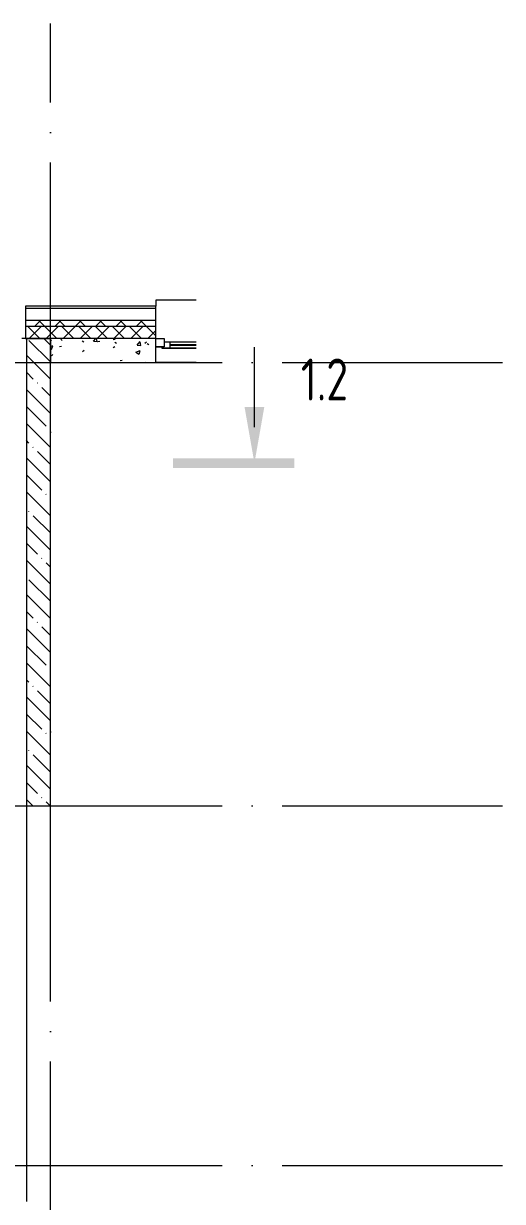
# Model space of a CAD drawing. Header units: millimetres. Extents: x -68946 to 690821, y -552984 to 293768.
# Drawn here: x 68674 to 72673, y -70920 to -61093 of the extents above; entities that cross this region are included whole.
import ezdxf

# ---------------------------------------------------------------- set-up
doc = ezdxf.new("R2010")
doc.units = ezdxf.units.MM
doc.linetypes.add('ADSK_Линия сетки', pattern=[2500, 2000, -250, 0, -250])
doc.linetypes.add('ADSK_Скрыто', pattern=[600, 300, -300])
for name, color, linetype, lineweight in [('A-FLOR-____-OTLN', 250, 'Continuous', 9), ('A-GLAZ-____-MCUT', 250, 'Continuous', 9), ('A-GLAZ-____-OTLN', 250, 'Continuous', 5), ('A-WALL-____-MCUT', 250, 'Continuous', 13), ('A-WALL-____-PATT', 250, 'Continuous', 13), ('A-WALL-FNSH-MCUT', 250, 'Continuous', 13), ('G-____-____-SYMB', 250, 'ADSK_Скрыто', 9), ('I-WALL-____-OTLN', 250, 'Continuous', 9), ('S-GRID-____-OTLN', 250, 'Continuous', 9)]:
    doc.layers.add(name, color=color, linetype=linetype, lineweight=lineweight)
doc.styles.add('GOST Common_2', font='', dxfattribs={"width": 0.8, "height": 350})
doc.styles.get('GOST Common_2').set_extended_font_data('GOST Common')

# ---------------------------------------------------------------- blocks, each defined once
blk = doc.blocks.new('Окно_СКБ_2Ст1 - Окно_СКБ_2Ст_2800_ОК12Л-29018792-АР1_Маркировочный план 2 этажа С1')
at = {"layer": 'A-GLAZ-____-MCUT'}
for p, q in [((-1400, -195), (-1400, -125)), ((-1400, -125), (-1330, -125)), ((-1330, -195), (-1400, -195)), ((-1330, -195), (-1350, -195)), ((-1350, -195), (-1350, -205)), ((-1330, -125), (-1330, -195)), ((-1064.2, -155), (-1330, -155)), ((-1330, -155), (-1330, -195)), ((-1280, -205), (-1280, -155)), ((-1350, -205), (-1064.2, -205)), ((-1064.2, -205), (-1350, -205))]:
    blk.add_line(p, q, dxfattribs=at)
at = {"layer": 'A-GLAZ-____-MCUT', "lineweight": 5}
for p, q in [((-1280, -175), (-1064.2, -175)), ((-1064.2, -185), (-1280, -185))]:
    blk.add_line(p, q, dxfattribs=at)
at = {"layer": 'A-GLAZ-____-OTLN'}
blk.add_line((-1400, -195), (-1350, -195), dxfattribs=at)
blk = doc.blocks.new('WNW_Отлив1 - Отлив_металлический 2-28596384-АР1_Маркировочный план 2 этажа С1')
at = {"layer": 'A-GLAZ-____-OTLN'}
for p, q in [((-1064.2, 320), (-1400, 320)), ((-1400, 320), (-1400, 270))]:
    blk.add_line(p, q, dxfattribs=at)
blk = doc.blocks.new('Разрез - Номер вида спереди_3_5 мм-32550530-АР1_Маркировочный план 2 этажа С1')
at = {"layer": 'G-____-____-SYMB', "linetype": 'Continuous'}
for points in [[(9.798, 0.404), (9.798, -0.394), (-0.333, -0.394), (-0.333, 0.404)], [(2.176, -4.675), (3, 0), (3.824, -4.675)]]:
    blk.add_hatch(color=256, dxfattribs=at).paths.add_polyline_path(points)
at = {"layer": 'G-____-____-SYMB', "linetype": 'Continuous', "lineweight": 20}
blk.add_line((3, -3), (3, -9.663), dxfattribs=at)

msp = doc.modelspace()

# ---------------------------------------------------------------- hatches: boundary and pattern name
at = {"layer": 'A-WALL-____-PATT', "lineweight": 15, "true_color": 0x000000}
h = msp.add_hatch(dxfattribs=at)
h.set_pattern_fill('FP_16', color=18, style=0, pattern_type=2)
h.set_pattern_definition([(135, (-601.29, -122294.79), (-84.85281, -84.85281), []), (225, (-601.29, -122294.79), (84.85281, -84.85281), [])])
h.paths.add_polyline_path([(69778.7078, -63619.7883), (69778.7078, -63569.7883), (68688.7078, -63569.7883), (68688.7078, -63619.7883), (68973.3732, -63619.7883)])
h = msp.add_hatch(dxfattribs=at)
h.set_pattern_fill('FP_17', color=18, style=0, pattern_type=2)
h.set_pattern_definition([(45, (-601.29, -122294.79), (-70.71068, 70.71068), []), (135, (-601.29, -122294.79), (-70.71068, -70.71068), [])])
h.paths.add_polyline_path([(69778.7078, -63719.7883), (69778.7078, -63619.7883), (68688.7078, -63619.7883), (68688.7078, -63719.7883), (68973.3732, -63719.7883)])
h = msp.add_hatch(dxfattribs=at)
h.set_pattern_fill('FP_23', color=18, style=0, pattern_type=2)
h.set_pattern_definition([(135, (-601.3, -122294.79), (-142.5612, -142.5612), []), (135, (-458.73, -122294.79), (-142.5612, -142.5612), [252.016, -50.403, 3.353, -47.05])])
h.paths.add_polyline_path([(68698.7078, -67619.7878), (68898.7078, -67619.7878), (68898.7078, -63719.7872), (68698.7078, -63719.7872), (68698.7078, -67271.1243)])
h = msp.add_hatch(dxfattribs=at)
h.set_pattern_fill('FP_24', color=18, style=0, pattern_type=2)
h.set_pattern_definition([(50, (-601.3, -122294.8), (364.3679, -31.8783), [38.1, -419.1]), (355, (-601.3, -122294.8), (-70.4859, 382.1133), [30.48, -335.28]), (100.451, (-570.93, -122297.45), (293.885, 350.2334), [32.38, -356.18]), (46.184, (-601.3, -122193.2), (542.1585, -84.0858), [57.15, -628.65]), (96.636, (-556.1, -122200.2), (474.805, 494.8554), [48.57, -534.27]), (351.184, (-601.3, -122193.2), (474.8102, 494.85), [45.72, -502.92]), (21, (-550.5, -122218.6), (303.2285, -204.5305), [38.1, -419.1]), (326, (-550.5, -122218.6), (123.6039, 368.376), [30.48, -335.28]), (71.451, (-525.22, -122235.63), (426.8341, 163.8427), [32.38, -356.18]), (37.5, (-601.29, -122294.79), (6.17665, 169.11015), [16.764, -314.452, 16.764, -323.596, -336.55]), (37.5, (-601.29, -122294.79), (6.17665, 169.11015), [-671.576, 16.764, -319.786]), (7.5, (-601.3, -122294.79), (133.63888, 200.3615), [16.764, -177.292, 16.764, -306.832, -128.27]), (7.5, (-601.3, -122294.79), (133.63888, 200.3615), [-517.652, 16.764, -111.506]), (327.5, (-714.58, -122294.79), (271.18182, -11.45836), [16.764, -110.236, 16.764, -379.476, -525.78]), (327.5, (-714.58, -122294.79), (271.18182, -11.45836), [-523.24, 16.764, -509.016]), (317.5, (-765.38, -122294.8), (296.2585, 50.85285), [16.764, -148.336, 16.764, -246.38, -373.38]), (317.5, (-765.38, -122294.8), (296.2585, 50.85285), [-428.244, 16.764, -356.616])])
h.paths.add_polyline_path([(69778.7078, -63919.7883), (69778.7078, -63719.7883), (68898.7078, -63719.7883), (68898.7078, -63919.7883), (68973.3732, -63919.7883)])

# ---------------------------------------------------------------- linework, layer by layer
at = {"layer": 'A-FLOR-____-OTLN', "color": 18, "lineweight": 5, "true_color": 0x000000}
for p, q in [((68688.7078, -63719.7275), (68658.7078, -63719.7275)), ((68698.7078, -67619.7878), (68698.7078, -70919.7883))]:
    msp.add_line(p, q, dxfattribs=at)
at = {"layer": 'A-WALL-____-MCUT', "color": 18, "lineweight": 15, "true_color": 0x000000}
for p, q in [((69778.7078, -63469.7883), (68688.7078, -63469.7883)), ((68688.7078, -63569.7883), (68688.7078, -63719.7883)), ((69778.7078, -63569.7883), (68688.7078, -63569.7883)), ((69778.7078, -63719.7883), (69778.7078, -63569.7883)), ((69778.7078, -63619.7883), (68688.7078, -63619.7883)), ((68688.7078, -63719.7883), (68898.7078, -63719.7883)), ((68698.7078, -63719.7872), (68698.7078, -67619.7878)), ((68898.7078, -63719.7872), (68698.7078, -63719.7872)), ((69778.7078, -63719.7883), (68898.7078, -63719.7883)), ((68898.7078, -63719.7883), (68898.7078, -63919.7883)), ((69778.7078, -63919.7883), (69778.7078, -63719.7883)), ((68898.7078, -67619.7878), (68898.7078, -63919.7883)), ((68898.7078, -63919.7883), (69778.7078, -63919.7883)), ((68698.7078, -67619.7878), (68898.7078, -67619.7878))]:
    msp.add_line(p, q, dxfattribs=at)
at = {"layer": 'A-WALL-FNSH-MCUT', "lineweight": 15}
for p, q in [((69778.7078, -63449.7883), (68688.7078, -63449.7883)), ((68688.7078, -63449.7883), (68688.7078, -63569.7883)), ((69778.7078, -63569.7883), (69778.7078, -63449.7883))]:
    msp.add_line(p, q, dxfattribs=at)
at = {"layer": 'I-WALL-____-OTLN', "color": 18, "lineweight": 15, "true_color": 0x000000}
msp.add_line((70114.4713, -63919.7883), (69778.7078, -63919.7883), dxfattribs=at)
at = {"layer": 'S-GRID-____-OTLN', "color": 18, "linetype": 'ADSK_Линия сетки', "true_color": 0x000000}
for p, q in [((68898.7078, -81752.3092), (68898.7078, -61092.7832)), ((-4170.8434, -63919.7878), (72672.5335, -63919.7878)), ((-4170.8434, -67619.7878), (72672.5335, -67619.7878)), ((-4170.8434, -70619.7878), (72672.5335, -70619.7878))]:
    msp.add_line(p, q, dxfattribs=at)

# ---------------------------------------------------------------- block references
at = {"layer": 'A-GLAZ-____-OTLN', "color": 18, "true_color": 0x000000}
for name, p in [('WNW_Отлив1 - Отлив_металлический 2-28596384-АР1_Маркировочный план 2 этажа С1', (71178.7078, -63719.7883)), ('Окно_СКБ_2Ст1 - Окно_СКБ_2Ст_2800_ОК12Л-29018792-АР1_Маркировочный план 2 этажа С1', (71178.7078, -63594.7883))]:
    msp.add_blockref(name, p, dxfattribs=at)
at = {"layer": 'G-____-____-SYMB', "linetype": 'Continuous', "lineweight": 40, "xscale": 99.99999999999993, "yscale": 99.99999999999993, "zscale": 99.99999999999993, "rotation": 180}
msp.add_blockref('Разрез - Номер вида спереди_3_5 мм-32550530-АР1_Маркировочный план 2 этажа С1', (70901.5724, -64759.7878), dxfattribs=at)

# ---------------------------------------------------------------- texts
at = {"layer": 'G-____-____-SYMB', "linetype": 'Continuous', "insert": (70988.8088, -63887.4819), "char_height": 350, "width": 513.08, "attachment_point": 1, "style": 'GOST Common_2'}
msp.add_mtext('1.2', dxfattribs=at)

doc.saveas('drawing.dxf')
